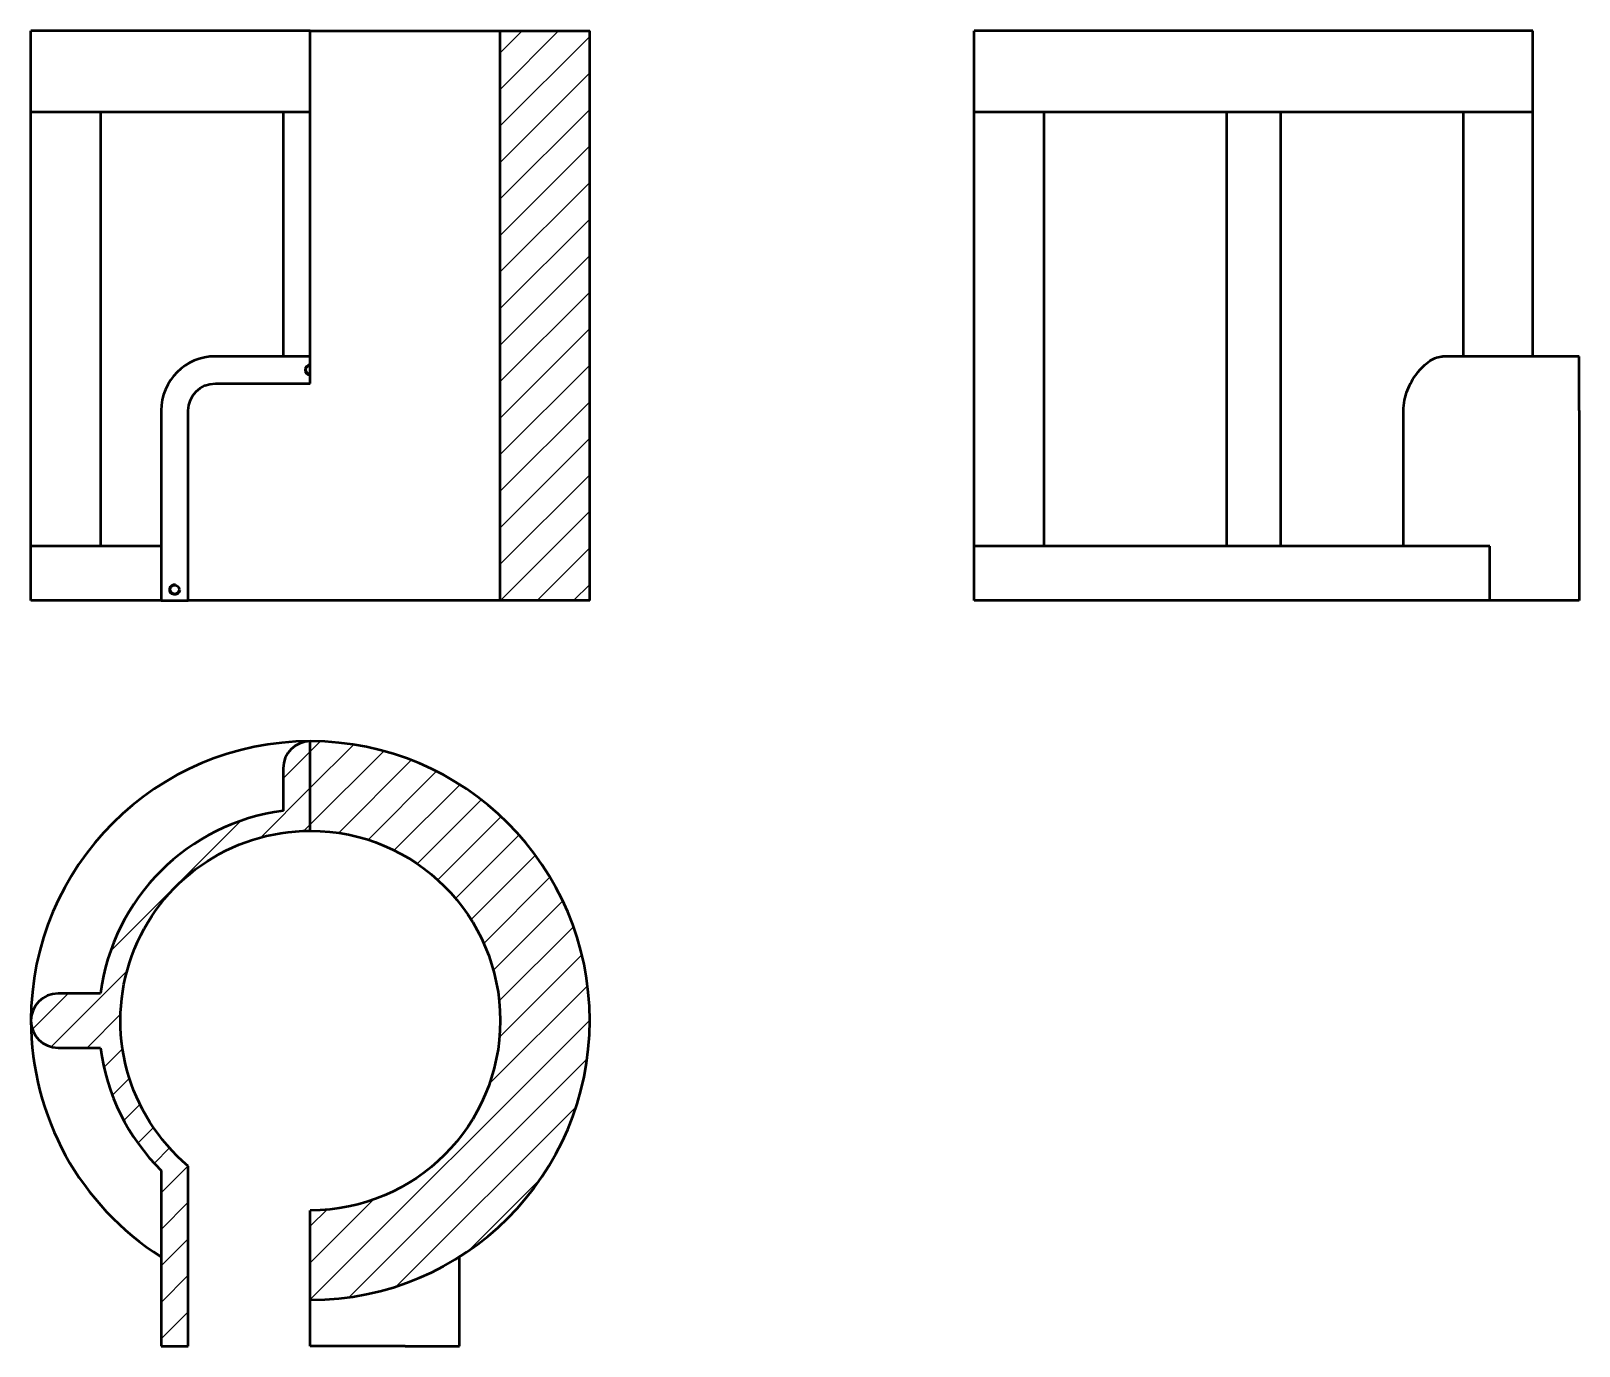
# Model space of a CAD drawing. Header units: millimetres. Extents: x 113 to 684, y 44 to 529.
import ezdxf

# ---------------------------------------------------------------- set-up
doc = ezdxf.new("R2010")
doc.units = ezdxf.units.MM
doc.layers.add('Hatch (ISO)', color=7, linetype='Continuous', lineweight=25, true_color=0xff0080)
doc.layers.add('Visible (ISO)', color=7, linetype='Continuous', lineweight=50)
doc.layers.add('Visible Narrow (ISO)', color=7, linetype='Continuous', lineweight=35)

msp = doc.modelspace()

# ---------------------------------------------------------------- linework, layer by layer
at = {"layer": 'Hatch (ISO)', "linetype": 'Continuous'}
for p, q in [((286.34, 521.19), (294.4, 529.25)), ((286.34, 507.72), (307.87, 529.25)), ((286.34, 494.25), (319.34, 527.25)), ((286.34, 480.78), (319.34, 513.78)), ((286.34, 467.31), (319.34, 500.31)), ((286.34, 453.84), (319.34, 486.84)), ((286.34, 440.37), (319.34, 473.37)), ((286.34, 426.9), (319.34, 459.9)), ((286.34, 413.43), (319.34, 446.43)), ((286.34, 399.96), (319.34, 432.96)), ((286.34, 386.49), (319.34, 419.49)), ((286.34, 373.02), (319.34, 406.02)), ((286.34, 359.55), (319.34, 392.55)), ((286.34, 346.08), (319.34, 379.08)), ((286.34, 332.61), (319.34, 365.61)), ((286.46, 319.25), (319.34, 352.14)), ((299.93, 319.25), (319.34, 338.66)), ((313.4, 319.25), (319.34, 325.19)), ((206.34, 253.58), (216.34, 263.58)), ((216.34, 263.58), (219.88, 267.12)), ((216.34, 250.11), (232.17, 265.94)), ((216.34, 236.64), (243.28, 263.58)), ((226.67, 233.5), (253.44, 260.27)), ((237.54, 230.9), (262.79, 256.15)), ((247.13, 227.02), (271.44, 251.32)), ((198.09, 231.86), (216.34, 250.11)), ((255.64, 222.06), (279.32, 245.73)), ((142.83, 190.07), (190.6, 237.83)), ((213.85, 234.15), (216.34, 236.64)), ((263.18, 216.13), (286.55, 239.5)), ((269.8, 209.27), (293.19, 232.66)), ((275.48, 201.48), (299.22, 225.23)), ((280.16, 192.69), (304.63, 217.17)), ((283.7, 182.77), (309.38, 208.44)), ((285.86, 171.45), (313.32, 198.92)), ((285.98, 158.11), (316.39, 188.52)), ((120.97, 154.74), (148.97, 182.74)), ((282.33, 140.99), (318.48, 177.13)), ((113.99, 161.23), (127.08, 174.32)), ((134.02, 154.32), (146.53, 166.82)), ((216.34, 61.53), (319.33, 164.52)), ((140.32, 147.15), (147.24, 154.07)), ((230.74, 62.45), (318.21, 149.92)), ((143.42, 136.78), (149.73, 143.09)), ((147.66, 127.55), (153.56, 133.45)), ((248.25, 66.49), (314.17, 132.41)), ((152.83, 119.24), (158.5, 124.92)), ((158.84, 111.79), (164.43, 117.37)), ((161.34, 100.82), (171.28, 110.76)), ((275.25, 80.02), (300.64, 105.42)), ((161.34, 87.35), (171.34, 97.35)), ((216.34, 75), (239.93, 98.59)), ((216.34, 88.47), (222.62, 94.75)), ((161.34, 73.88), (171.34, 83.88)), ((161.34, 60.41), (171.34, 70.41)), ((161.34, 46.94), (171.34, 56.94))]:
    msp.add_line(p, q, dxfattribs=at)
at = {"layer": 'Visible (ISO)'}
for p, q in [((113.34, 499.25), (113.34, 529.25)), ((216.34, 529.25), (113.34, 529.25)), ((216.34, 529.25), (286.34, 529.25)), ((216.34, 499.25), (216.34, 529.25)), ((286.34, 529.25), (319.34, 529.25)), ((286.34, 319.25), (286.34, 529.25)), ((319.34, 499.25), (319.34, 529.25)), ((461.09, 499.25), (461.09, 529.25)), ((667.09, 529.25), (461.09, 529.25)), ((667.09, 499.25), (667.09, 529.25)), ((113.34, 339.25), (113.34, 499.25)), ((216.34, 499.25), (113.34, 499.25)), ((138.99, 499.25), (138.99, 339.25)), ((206.34, 499.25), (206.34, 409.25)), ((216.34, 409.25), (216.34, 499.25)), ((319.34, 339.25), (319.34, 499.25)), ((461.09, 339.25), (461.09, 499.25)), ((564.09, 499.25), (461.09, 499.25)), ((486.74, 499.25), (486.74, 339.25)), ((554.09, 499.25), (554.09, 339.25)), ((667.09, 499.25), (564.09, 499.25)), ((574.09, 339.25), (574.09, 499.25)), ((641.45, 409.25), (641.45, 499.25)), ((667.09, 409.25), (667.09, 499.25)), ((216.34, 409.25), (181.34, 409.25)), ((216.34, 405.87), (216.34, 409.25)), ((216.34, 404.25), (216.34, 405.87)), ((684.09, 409.25), (633.8, 409.25)), ((684.09, 389.25), (684.09, 409.25)), ((216.34, 402.63), (216.34, 404.25)), ((216.34, 399.25), (216.34, 402.63)), ((181.34, 399.25), (216.34, 399.25)), ((161.34, 389.25), (161.34, 319.25)), ((171.34, 319.25), (171.34, 389.25)), ((619.4, 339.25), (619.4, 389.25)), ((684.09, 389.25), (684.09, 319.25)), ((113.34, 319.25), (113.34, 339.25)), ((161.34, 339.25), (113.34, 339.25)), ((319.34, 319.25), (319.34, 339.25)), ((461.09, 319.25), (461.09, 339.25)), ((564.09, 339.25), (461.09, 339.25)), ((651.18, 339.25), (564.09, 339.25)), ((651.18, 319.25), (651.18, 339.25)), ((161.34, 319.25), (113.34, 319.25)), ((161.34, 319.25), (171.34, 319.25)), ((286.34, 319.25), (171.34, 319.25)), ((319.34, 319.25), (286.34, 319.25)), ((651.18, 319.25), (461.09, 319.25)), ((684.09, 319.25), (651.18, 319.25)), ((216.34, 234.32), (216.34, 267.32)), ((206.34, 257.32), (206.34, 241.68)), ((138.99, 174.32), (123.34, 174.32)), ((123.34, 154.32), (138.99, 154.32)), ((161.34, 109.01), (161.34, 44.32)), ((171.34, 44.32), (171.34, 110.7)), ((216.34, 61.32), (216.34, 94.32)), ((271.34, 44.32), (271.34, 77.23)), ((216.34, 44.32), (216.34, 61.32)), ((161.34, 44.32), (171.34, 44.32)), ((251.34, 44.32), (216.34, 44.32)), ((251.34, 44.32), (271.34, 44.32))]:
    msp.add_line(p, q, dxfattribs=at)
msp.add_circle((166.34, 323.25), 1.62, dxfattribs=at)
for centre, radius, start, end in [((181.34, 389.25), 20, 90, 180), ((216.34, 164.32), 103, 90, 180), ((216.34, 257.32), 10, 90, 180), ((216.34, 164.32), 103, 270, 90), ((216.34, 164.32), 78, 97.3659, 172.6341), ((123.34, 164.32), 10, 90, 270), ((216.34, 164.32), 103, 180, 237.7252), ((216.34, 164.32), 78, 187.3659, 225.1601)]:
    msp.add_arc(centre, radius, start, end, dxfattribs=at)
at = {"layer": 'Visible (ISO)', "extrusion": (0, 0, -1)}
for centre, radius, start, end in [((-216.34, 404.25), 1.62, 270, 90), ((-181.34, 389.25), 10, 0, 90), ((-216.34, 164.32), 70, 310.0052, 90), ((-216.34, 164.32), 70, 90, 270)]:
    msp.add_arc(centre, radius, start, end, dxfattribs=at)
at = {"layer": 'Visible (ISO)'}
msp.add_open_spline([(619.4, 389.25), (619.4, 390.53), (619.53, 391.83), (620.02, 394.37), (620.38, 395.61), (621.28, 397.95), (621.82, 399.06), (622.98, 401.1), (623.61, 402.02), (625.72, 404.79), (627.45, 406.44), (629.97, 408.11), (630.8, 408.54), (632.37, 409.11), (633.12, 409.25), (633.8, 409.25)], degree=3, knots=[0, 0, 0, 0, 0.383898, 0.383898, 0.767797, 0.767797, 1.151695, 1.151695, 1.535593, 1.535593, 2.446785, 2.446785, 2.902381, 2.902381, 3.357977, 3.357977, 3.357977, 3.357977], dxfattribs=at)
at = {"layer": 'Visible Narrow (ISO)'}
msp.add_arc((216.34, 404.25), 2, 90, 270, dxfattribs=at)
at = {"layer": 'Visible Narrow (ISO)', "extrusion": (0, 0, -1)}
msp.add_arc((-166.34, 323.25), 2, 190, 100, dxfattribs=at)

doc.saveas('drawing.dxf')
